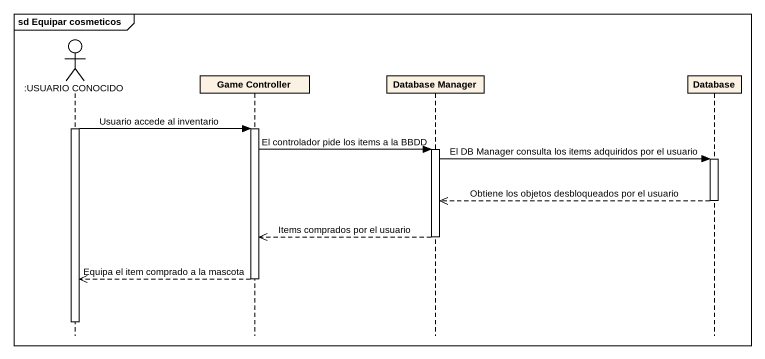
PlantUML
@startuml
mainframe sd Equipar cosmeticos
hide footbox
actor ":USUARIO CONOCIDO" as USUARIO_CONOCIDO
participant "Game Controller" as Game_Controller
participant "Database Manager" as Database_Manager
participant "Database" as Database_

activate USUARIO_CONOCIDO
USUARIO_CONOCIDO -> Game_Controller : Usuario accede al inventario
activate Game_Controller
Game_Controller -> Database_Manager : El controlador pide los items a la BBDD
activate Database_Manager
Database_Manager -> Database_ : El DB Manager consulta los items adquiridos por el usuario
activate Database_
Database_ -->> Database_Manager : Obtiene los objetos desbloqueados por el usuario
deactivate Database_
Database_Manager -->> Game_Controller : Items comprados por el usuario
deactivate Database_Manager
Game_Controller -->> USUARIO_CONOCIDO : Equipa el item comprado a la mascota
deactivate Game_Controller
deactivate USUARIO_CONOCIDO
@enduml
